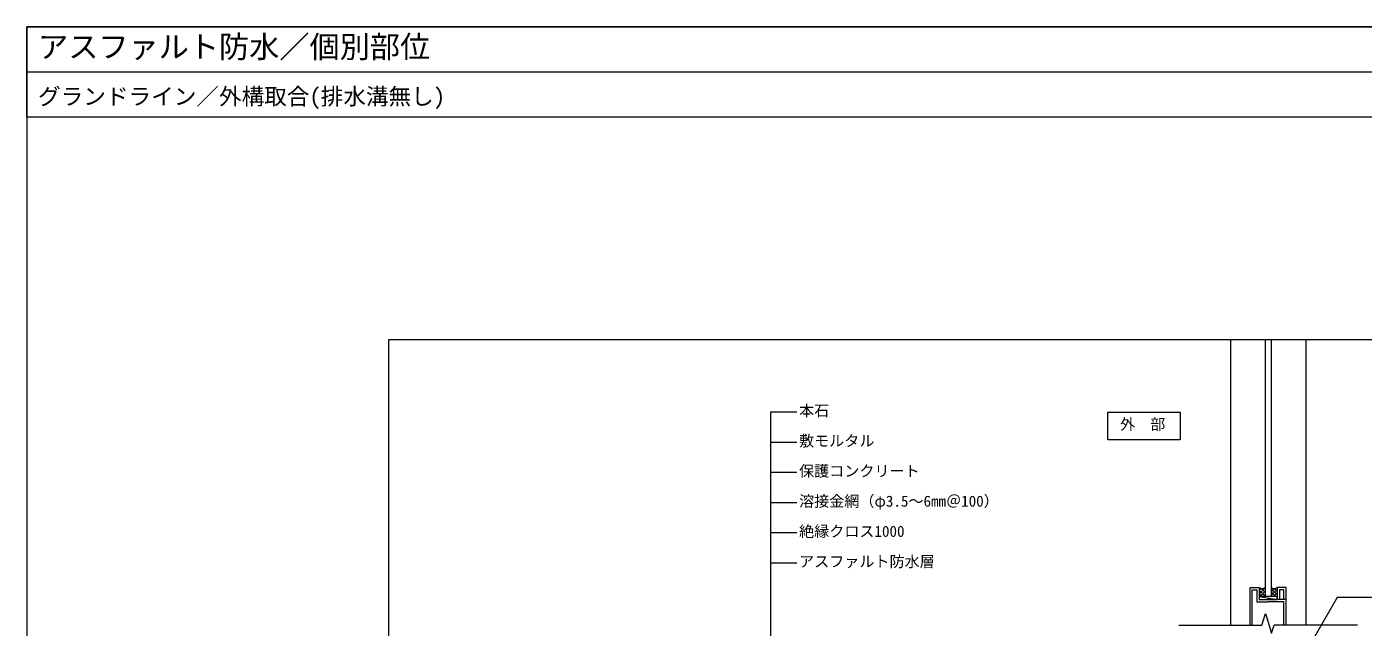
# Model space of a CAD drawing. Units: millimetres, scale not verified. Extents: x -1380 to 1380, y -955 to 955.
# Drawn here: x -1380 to 393, y 159 to 955 of the extents above; entities that cross this region are included whole.
import ezdxf
from ezdxf.enums import TextEntityAlignment as Align

# ---------------------------------------------------------------- set-up
doc = ezdxf.new("R2010")
doc.units = ezdxf.units.MM
doc.header["$LTSCALE"] = 3
for name, color, linetype, lineweight in [('0-0_0', 7, 'Continuous', 9), ('0-1_HATCH', 9, 'Continuous', 18), ('0-3_BOUSUI', 1, 'Continuous', 18), ('0-4_MOJI', 7, 'Continuous', 18), ('0-9_BUHIN', 7, 'Continuous', 9), ('0-A_WAKU', 7, 'Continuous', 18)]:
    doc.layers.add(name, color=color, linetype=linetype, lineweight=lineweight)
doc.styles.add('ＭＳ ゴシック', font='')
doc.styles.get('ＭＳ ゴシック').set_extended_font_data('MS Gothic')

msp = doc.modelspace()

# ---------------------------------------------------------------- linework, layer by layer
at = {"layer": '0-0_0', "lineweight": 18}
msp.add_line((-1379.957, 895.031), (1380.043, 895.031), dxfattribs=at)
msp.add_lwpolyline([(-899.957, -659.969), (900.043, -659.969), (900.043, 540.031), (-899.957, 540.031)], close=True, dxfattribs=at)
at = {"layer": '0-1_HATCH'}
for p, q in [((148.08, 161.365), (258.159, 161.365)), ((258.159, 161.365), (262.857, 176.857)), ((262.857, 176.857), (270.912, 150.872)), ((270.912, 150.872), (274.319, 161.365)), ((384.93, 161.365), (274.319, 161.365))]:
    msp.add_line(p, q, dxfattribs=at)
at = {"layer": '0-3_BOUSUI'}
for p, q in [((254.505, 211.365), (254.505, 199.353)), ((254.505, 202.929), (262.505, 210.929)), ((254.505, 207.419), (257.358, 210.272)), ((262.505, 200.134), (254.505, 208.134)), ((258.796, 199.353), (254.505, 203.644)), ((262.505, 199.353), (254.505, 199.353)), ((255.42, 199.353), (262.505, 206.439)), ((262.505, 204.624), (256.73, 210.399)), ((259.91, 199.353), (262.505, 201.949)), ((262.505, 209.115), (261.001, 210.618)), ((262.505, 211.365), (262.505, 199.353)), ((270.505, 211.365), (270.505, 199.353)), ((270.505, 209.949), (271.418, 210.861)), ((270.505, 205.459), (275.268, 210.222)), ((278.505, 202.095), (270.505, 210.095)), ((270.505, 200.969), (278.505, 208.969)), ((276.757, 199.353), (270.505, 205.605)), ((272.266, 199.353), (270.505, 201.115)), ((278.505, 199.353), (270.505, 199.353)), ((273.38, 199.353), (278.505, 204.479)), ((278.505, 206.585), (274.898, 210.192)), ((277.87, 199.353), (278.505, 199.988)), ((278.505, 211.075), (278.327, 211.253)), ((278.505, 211.365), (278.505, 199.353))]:
    msp.add_line(p, q, dxfattribs=at)
for centre in [(258.505, 217.536), (274.505, 217.536)]:
    msp.add_arc(centre, 7.354, 237.05158, 302.94842, dxfattribs=at)
at = {"layer": '0-4_MOJI'}
for p, q in [((-393.164, -118.241), (-393.164, 444.195)), ((-393.164, 444.195), (-358.588, 444.195)), ((-393.164, 404.195), (-358.588, 404.195)), ((-393.164, 364.195), (-358.588, 364.195)), ((-393.164, 324.195), (-358.588, 324.195)), ((-393.164, 284.195), (-358.588, 284.195)), ((-393.164, 244.195), (-358.588, 244.195))]:
    msp.add_line(p, q, dxfattribs=at)
msp.add_lwpolyline([(54.07, 444.042), (150.062, 444.042), (150.062, 407.433), (54.07, 407.433)], close=True, dxfattribs=at)
msp.add_lwpolyline([(408.27, 198.207), (358.27, 198.207), (270.472, 46.135)], dxfattribs=at)
at = {"layer": '0-9_BUHIN'}
for p, q in [((216.505, 540.031), (216.505, 161.365)), ((262.505, 540.031), (262.505, 199.353)), ((270.505, 540.031), (270.505, 199.353)), ((316.505, 540.031), (316.505, 161.365)), ((242.505, 161.365), (242.505, 211.365)), ((242.505, 211.365), (254.505, 211.365)), ((245.505, 161.365), (245.505, 208.365)), ((254.505, 211.365), (254.505, 195.365)), ((254.505, 199.353), (278.505, 195.365)), ((254.505, 195.365), (266.505, 195.365)), ((290.505, 195.365), (266.505, 195.365)), ((278.505, 211.365), (278.505, 195.365)), ((290.505, 211.365), (278.505, 211.365)), ((281.505, 208.365), (281.505, 195.365)), ((287.505, 208.365), (281.505, 208.365)), ((287.505, 195.365), (287.505, 208.365)), ((290.505, 161.365), (290.505, 211.365)), ((251.505, 192.365), (266.505, 192.365)), ((287.505, 192.365), (266.505, 192.365)), ((287.505, 161.365), (287.505, 192.365))]:
    msp.add_line(p, q, dxfattribs=at)
msp.add_lwpolyline([(245.505, 208.365), (251.505, 208.365), (251.505, 192.365)], dxfattribs=at)
msp.add_lwpolyline([(254.505, 195.365), (278.505, 195.365), (278.505, 199.353), (254.505, 199.353)], close=True, dxfattribs=at)
at = {"layer": '0-A_WAKU'}
for points in [[(-1379.957, -954.969), (1380.043, -954.969), (1380.043, 955.031), (-1379.957, 955.031)], [(1380.043, 835.031), (-1379.957, 835.031), (-1379.957, 955.031), (1380.043, 955.031)]]:
    msp.add_lwpolyline(points, close=True, dxfattribs=at)

# ---------------------------------------------------------------- texts
at = {"layer": '0-4_MOJI', "style": 'ＭＳ ゴシック'}
for s, p in [('本石', (-355.588, 434.195)), ('外\u3000部', (70.162, 416.311)), ('敷モルタル', (-355.588, 394.195)), ('保護コンクリート', (-355.588, 354.195)), ('溶接金網（φ3.5～6mm＠100）', (-355.588, 314.195)), ('絶縁クロス1000', (-355.588, 274.195)), ('アスファルト防水層', (-355.588, 234.195))]:
    msp.add_text(s, height=14.66, dxfattribs=at).set_placement(p, align=Align.BOTTOM_LEFT)
at = {"layer": '0-A_WAKU', "style": 'ＭＳ ゴシック'}
for s, height, p in [('アスファルト防水／個別部位', 29.33, (-1364.957, 905.031)), ('グランドライン／外構取合(排水溝無し)', 21.99, (-1364.957, 845.031))]:
    msp.add_text(s, height=height, dxfattribs=at).set_placement(p, align=Align.BOTTOM_LEFT)

doc.saveas('drawing.dxf')
